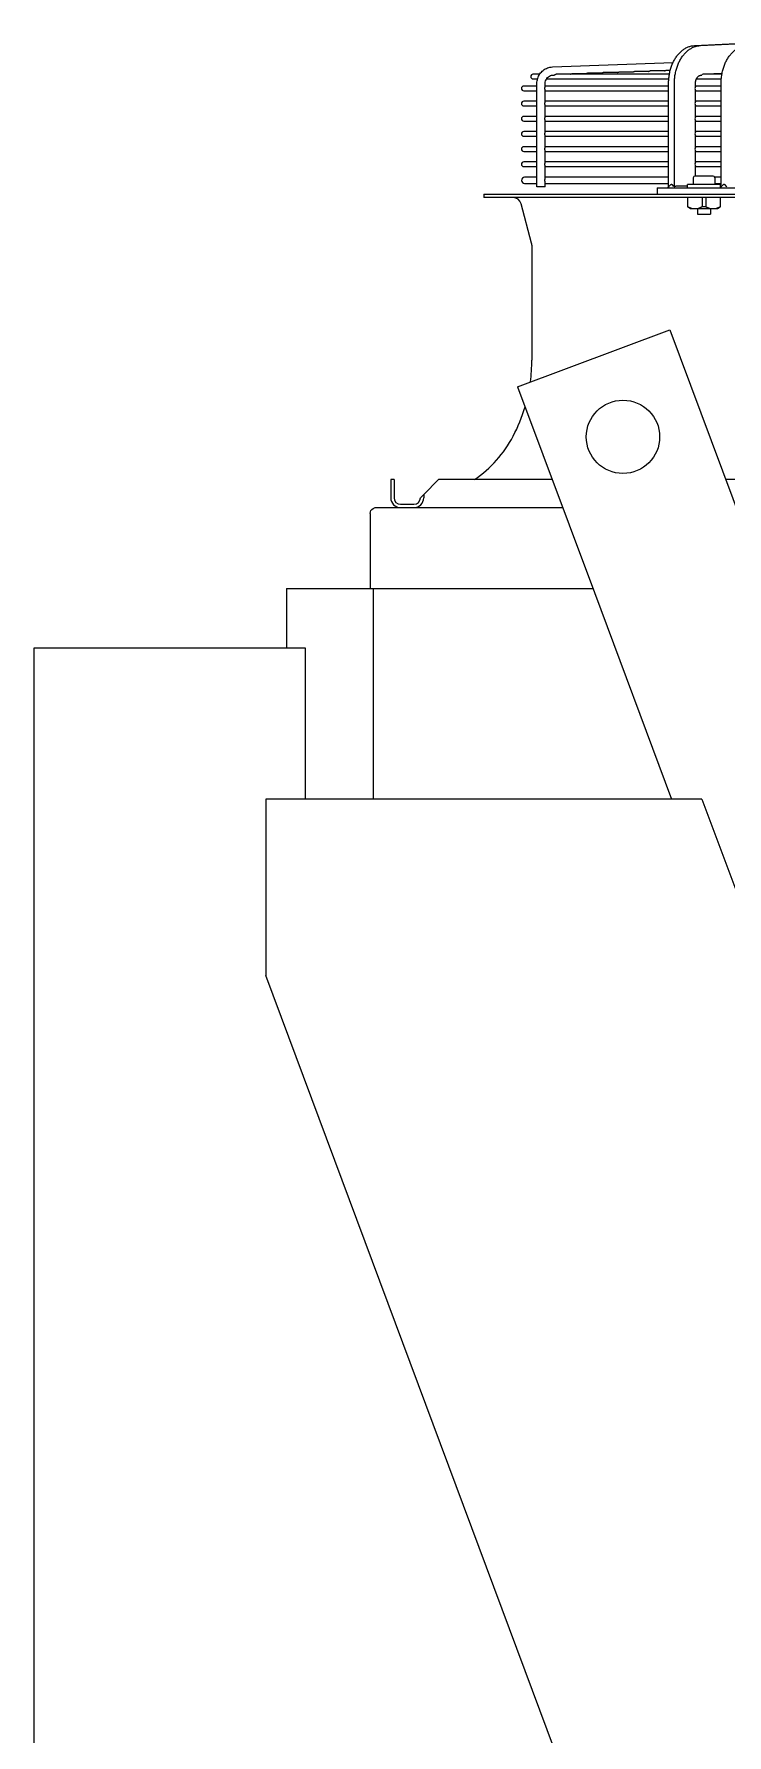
# Model space of a CAD drawing. Header units: millimetres. Extents: x 16200 to 32328, y 19251 to 29476.
# Drawn here: x 16770.9 to 16787.43, y 19567.24 to 19607.85 of the extents above; entities that cross this region are included whole.
import ezdxf

# ---------------------------------------------------------------- set-up
doc = ezdxf.new("R2010")
doc.units = ezdxf.units.MM
doc.header["$LTSCALE"] = 5
doc.layers.add('UNIT', color=6, linetype='Continuous')

msp = doc.modelspace()

# ---------------------------------------------------------------- linework, layer by layer
at = {"layer": 'UNIT'}
for p, q in [((16786.6583, 19607.5739), (16792.2331, 19607.8485)), ((16786.7975, 19607.5739), (16792.3723, 19607.8485)), ((16783.2702, 19607.0623), (16786.1454, 19607.1663)), ((16782.9643, 19606.8869), (16782.8058, 19606.8869)), ((16782.8058, 19606.7767), (16782.9147, 19606.7767)), ((16782.9001, 19604.1995), (16782.9001, 19606.6689)), ((16783.0969, 19606.589), (16783.0969, 19606.6689)), ((16783.1275, 19606.7767), (16786.0447, 19606.7767)), ((16783.2773, 19606.8656), (16783.2995, 19606.8664)), ((16786.059, 19606.8869), (16783.3559, 19606.8869)), ((16784.0636, 19606.9004), (16783.7301, 19606.9004)), ((16784.4377, 19606.9139), (16784.1043, 19606.9139)), ((16784.8119, 19606.9274), (16784.4785, 19606.9274)), ((16785.1861, 19606.9409), (16784.8527, 19606.9409)), ((16785.5603, 19606.9544), (16785.2269, 19606.9544)), ((16785.9345, 19606.9679), (16785.6011, 19606.9679)), ((16786.0795, 19606.9814), (16785.9753, 19606.9814)), ((16786.0401, 19604.1995), (16786.0401, 19606.6689)), ((16786.1793, 19604.1961), (16786.1793, 19606.6689)), ((16786.6804, 19606.5921), (16786.6804, 19606.6689)), ((16786.7032, 19606.7767), (16787.2974, 19606.7767)), ((16786.8149, 19606.8657), (16786.8313, 19606.8665)), ((16787.3117, 19606.8869), (16786.8616, 19606.8869)), ((16787.3142, 19606.9004), (16787.1359, 19606.9004)), ((16787.2929, 19604.1995), (16787.2929, 19606.6689)), ((16782.9001, 19606.605), (16782.5853, 19606.605)), ((16782.5853, 19606.4948), (16782.9001, 19606.4948)), ((16786.0401, 19606.605), (16783.0969, 19606.605)), ((16783.0969, 19606.2268), (16783.0969, 19606.5107)), ((16783.0969, 19606.4948), (16786.0401, 19606.4948)), ((16787.2929, 19606.605), (16786.6804, 19606.605)), ((16786.6804, 19606.2299), (16786.6804, 19606.5077)), ((16786.6804, 19606.4948), (16787.2929, 19606.4948)), ((16782.9001, 19606.2428), (16782.5853, 19606.2428)), ((16782.5853, 19606.1326), (16782.9001, 19606.1326)), ((16782.9001, 19605.8806), (16782.5853, 19605.8806)), ((16786.0401, 19606.2428), (16783.0969, 19606.2428)), ((16783.0969, 19605.8646), (16783.0969, 19606.1485)), ((16783.0969, 19606.1326), (16786.0401, 19606.1326)), ((16786.0401, 19605.8806), (16783.0969, 19605.8806)), ((16787.2929, 19606.2428), (16786.6804, 19606.2428)), ((16786.6804, 19605.8677), (16786.6804, 19606.1455)), ((16786.6804, 19606.1326), (16787.2929, 19606.1326)), ((16787.2929, 19605.8806), (16786.6804, 19605.8806)), ((16782.5853, 19605.7704), (16782.9001, 19605.7704)), ((16782.9001, 19605.5184), (16782.5853, 19605.5184)), ((16783.0969, 19605.5024), (16783.0969, 19605.7863)), ((16783.0969, 19605.7704), (16786.0401, 19605.7704)), ((16786.0401, 19605.5184), (16783.0969, 19605.5184)), ((16786.6804, 19605.5055), (16786.6804, 19605.7832)), ((16786.6804, 19605.7704), (16787.2929, 19605.7704)), ((16787.2929, 19605.5184), (16786.6804, 19605.5184)), ((16782.5853, 19605.4081), (16782.9001, 19605.4081)), ((16782.9001, 19605.1562), (16782.5853, 19605.1562)), ((16782.5853, 19605.0459), (16782.9001, 19605.0459)), ((16783.0969, 19605.1402), (16783.0969, 19605.4241)), ((16783.0969, 19605.4081), (16786.0401, 19605.4081)), ((16786.0401, 19605.1562), (16783.0969, 19605.1562)), ((16783.0969, 19604.778), (16783.0969, 19605.0619)), ((16783.0969, 19605.0459), (16786.0401, 19605.0459)), ((16786.6804, 19605.1433), (16786.6804, 19605.421)), ((16786.6804, 19605.4081), (16787.2929, 19605.4081)), ((16787.2929, 19605.1562), (16786.6804, 19605.1562)), ((16786.6804, 19604.7811), (16786.6804, 19605.0588)), ((16786.6804, 19605.0459), (16787.2929, 19605.0459)), ((16782.9001, 19604.794), (16782.5853, 19604.794)), ((16782.5853, 19604.6837), (16782.9001, 19604.6837)), ((16786.0401, 19604.794), (16783.0969, 19604.794)), ((16783.0969, 19604.4023), (16783.0969, 19604.6997)), ((16783.0969, 19604.6837), (16786.0401, 19604.6837)), ((16787.2929, 19604.794), (16786.6804, 19604.794)), ((16786.6804, 19604.4554), (16786.6804, 19604.6966)), ((16786.6804, 19604.6837), (16787.2929, 19604.6837)), ((16782.9001, 19604.4318), (16782.6069, 19604.4318)), ((16782.6069, 19604.2782), (16782.9001, 19604.2782)), ((16786.0401, 19604.4318), (16783.0969, 19604.4318)), ((16783.0969, 19604.1995), (16783.0969, 19604.3077)), ((16783.0969, 19604.2782), (16786.0401, 19604.2782)), ((16787.2775, 19604.2585), (16786.4901, 19604.2585)), ((16786.4901, 19604.1798), (16786.4901, 19604.2585)), ((16786.6279, 19604.416), (16786.6279, 19604.2585)), ((16787.1004, 19604.4554), (16786.6673, 19604.4554)), ((16787.2929, 19604.4318), (16787.1364, 19604.4318)), ((16787.1397, 19604.416), (16787.1397, 19604.2585)), ((16787.1397, 19604.2782), (16787.2929, 19604.2782)), ((16787.2775, 19604.1842), (16787.2775, 19604.2585)), ((16781.6365, 19604.0223), (16815.3766, 19604.0223)), ((16781.6365, 19604.0223), (16781.6365, 19603.9436)), ((16815.3766, 19603.9436), (16781.6365, 19603.9436)), ((16783.0969, 19604.1995), (16782.9001, 19604.1995)), ((16785.7703, 19604.1798), (16787.9974, 19604.1798)), ((16785.7703, 19604.1798), (16785.7703, 19604.0223)), ((16786.4901, 19604.2126), (16786.2211, 19604.2126)), ((16786.4941, 19603.9436), (16786.4941, 19603.7214)), ((16786.8421, 19603.9436), (16786.8421, 19603.7214)), ((16786.9256, 19603.9436), (16786.9256, 19603.7214)), ((16787.2736, 19603.9436), (16787.2736, 19603.7214)), ((16782.7716, 19602.8558), (16782.5205, 19603.7974)), ((16786.5571, 19603.6837), (16786.4941, 19603.7201)), ((16786.5571, 19603.6837), (16787.2106, 19603.6837)), ((16786.7263, 19603.6837), (16786.7263, 19603.5499)), ((16786.7263, 19603.5499), (16787.0413, 19603.5499)), ((16787.0413, 19603.6837), (16787.0413, 19603.5499)), ((16787.2106, 19603.6837), (16787.2736, 19603.7201)), ((16782.7782, 19602.8051), (16782.7782, 19600.0641)), ((16782.4378, 19599.4282), (16786.0686, 19600.782)), ((16786.0686, 19600.782), (16788.4061, 19594.5134)), ((16782.4378, 19599.4282), (16784.2704, 19594.5134)), ((16779.4121, 19597.2113), (16779.4121, 19596.7782)), ((16779.4908, 19597.2113), (16779.4121, 19597.2113)), ((16779.4908, 19597.2113), (16779.4908, 19596.7782)), ((16780.1995, 19596.857), (16780.5538, 19597.2113)), ((16783.2644, 19597.2113), (16780.5538, 19597.2113)), ((16819.5989, 19597.2113), (16787.4001, 19597.2113)), ((16779.0626, 19596.542), (16783.514, 19596.542)), ((16779.6483, 19596.6207), (16779.9632, 19596.6207)), ((16780.1995, 19596.857), (16780.1207, 19596.7782)), ((16780.1995, 19596.857), (16780.1995, 19596.7782)), ((16778.9229, 19596.4022), (16778.9229, 19594.6129)), ((16776.9228, 19594.6129), (16784.2334, 19594.6129)), ((16776.9228, 19594.6129), (16776.9228, 19593.1954)), ((16779.001, 19589.5839), (16779.001, 19594.6129)), ((16784.2704, 19594.5134), (16786.1089, 19589.583)), ((16770.9044, 19593.1954), (16777.3732, 19593.1954)), ((16770.9044, 19518.8224), (16770.9044, 19593.1954)), ((16777.3732, 19593.1954), (16777.3732, 19589.5829)), ((16786.8337, 19589.583), (16776.4301, 19589.5829)), ((16776.4301, 19589.5829), (16776.4301, 19585.3733)), ((16786.8337, 19589.583), (16812.5367, 19520.6562)), ((16800.9328, 19519.6653), (16776.4301, 19585.3733))]:
    msp.add_line(p, q, dxfattribs=at)
msp.add_circle((16784.952, 19598.2311), 0.875, dxfattribs=at)
for centre, radius, start, end in [((16782.8058, 19606.8318), 0.0551, 90, 270), ((16782.5853, 19606.5499), 0.0551, 90, 270), ((16782.5853, 19606.1877), 0.0551, 90, 270), ((16782.5853, 19605.8255), 0.0551, 90, 270), ((16782.5853, 19605.4633), 0.0551, 90, 270), ((16782.5853, 19605.1011), 0.0551, 90, 270), ((16782.5853, 19604.7389), 0.0551, 90, 270), ((16782.6069, 19604.355), 0.0768, 90, 270), ((16786.6673, 19604.416), 0.0394, 90, 180), ((16787.1004, 19604.416), 0.0394, 0, 90), ((16782.3302, 19603.7467), 0.1969, 14.93142, 90), ((16782.5813, 19602.8051), 0.1969, 0, 14.93142), ((16778.8412, 19600.0641), 3.937, 352.38069, 0), ((16778.8412, 19600.0641), 3.937, 332.49816, 343.5344), ((16779.819, 19599.5551), 2.8346, 304.22448, 332.49816), ((16779.6483, 19596.7782), 0.2362, 180, 270), ((16779.6483, 19596.7782), 0.1575, 180, 270), ((16779.9632, 19596.7782), 0.2362, 270, 0), ((16779.9632, 19596.7782), 0.1575, 270, 0)]:
    msp.add_arc(centre, radius, start, end, dxfattribs=at)
for centre, ratio, start_param, end_param in [((16786.8616, 19606.8318), 0.7079972, 3.1415858, 4.0326206), ((16787.1359, 19606.8453), 0.7080429, 3.1415852, 3.8564942), ((16786.7055, 19606.5499), 0.7079678, 3.8398095, 4.712382), ((16786.7055, 19606.5499), 0.7079678, 4.7123959, 5.5849684), ((16786.7055, 19606.1877), 0.7079678, 3.8398095, 4.712382), ((16786.7055, 19606.1877), 0.7079678, 4.7123959, 5.5849684), ((16786.7055, 19605.8255), 0.7079678, 3.8398095, 4.712382), ((16786.7055, 19605.8255), 0.7079678, 4.7123959, 5.5849684), ((16786.7055, 19605.4633), 0.7079678, 3.8398095, 4.712382), ((16786.7055, 19605.4633), 0.7079678, 4.7123959, 5.5849684), ((16786.7055, 19605.1011), 0.7079678, 3.8398095, 4.712382), ((16786.7055, 19605.1011), 0.7079678, 4.7123959, 5.5849684), ((16786.7055, 19604.7389), 0.7079678, 3.8398095, 4.712382), ((16786.7055, 19604.7389), 0.7079678, 4.7123959, 5.5849684)]:
    msp.add_ellipse(centre, major_axis=(0, -0.0551), ratio=ratio, start_param=start_param, end_param=end_param, dxfattribs=at)
for points, knots in [([(16786.0401, 19606.6689), (16786.0401, 19606.7044), (16786.0416, 19606.7403), (16786.0446, 19606.7757), (16786.0476, 19606.8112), (16786.052, 19606.8461), (16786.0579, 19606.8808), (16786.0638, 19606.9154), (16786.0712, 19606.9498), (16786.08, 19606.9833), (16786.0887, 19607.0167), (16786.0988, 19607.0493), (16786.1103, 19607.081), (16786.1218, 19607.1128), (16786.1347, 19607.1438), (16786.1488, 19607.1734), (16786.1628, 19607.203), (16786.178, 19607.2313), (16786.1944, 19607.2583), (16786.2109, 19607.2854), (16786.2285, 19607.3112), (16786.2471, 19607.3354), (16786.2656, 19607.3595), (16786.2851, 19607.382), (16786.3055, 19607.4029), (16786.326, 19607.4237), (16786.3474, 19607.443), (16786.3695, 19607.4603), (16786.3915, 19607.4777), (16786.4141, 19607.4931), (16786.4375, 19607.5066), (16786.4608, 19607.5201), (16786.4849, 19607.5318), (16786.5091, 19607.5413), (16786.5334, 19607.5509), (16786.558, 19607.5583), (16786.5829, 19607.5638), (16786.6078, 19607.5692), (16786.6332, 19607.5726), (16786.6583, 19607.5738)], [0, 0, 0, 0, 0.076921, 0.076921, 0.076921, 0.1538421, 0.1538421, 0.1538421, 0.2307631, 0.2307631, 0.2307631, 0.3076842, 0.3076842, 0.3076842, 0.3846052, 0.3846052, 0.3846052, 0.4615263, 0.4615263, 0.4615263, 0.5384473, 0.5384473, 0.5384473, 0.6153684, 0.6153684, 0.6153684, 0.6922894, 0.6922894, 0.6922894, 0.7692105, 0.7692105, 0.7692105, 0.8461315, 0.8461315, 0.8461315, 0.9230526, 0.9230526, 0.9230526, 1, 1, 1, 1]), ([(16786.1793, 19606.6689), (16786.1793, 19606.7044), (16786.1808, 19606.7403), (16786.1838, 19606.7757), (16786.1868, 19606.8112), (16786.1912, 19606.8461), (16786.1971, 19606.8808), (16786.203, 19606.9154), (16786.2104, 19606.9498), (16786.2192, 19606.9833), (16786.2279, 19607.0167), (16786.238, 19607.0493), (16786.2495, 19607.081), (16786.261, 19607.1128), (16786.2739, 19607.1438), (16786.288, 19607.1734), (16786.302, 19607.203), (16786.3172, 19607.2313), (16786.3336, 19607.2583), (16786.3501, 19607.2854), (16786.3677, 19607.3112), (16786.3863, 19607.3354), (16786.4048, 19607.3595), (16786.4243, 19607.382), (16786.4447, 19607.4029), (16786.4652, 19607.4237), (16786.4866, 19607.443), (16786.5087, 19607.4603), (16786.5307, 19607.4777), (16786.5533, 19607.4931), (16786.5767, 19607.5066), (16786.6, 19607.5201), (16786.6241, 19607.5318), (16786.6483, 19607.5413), (16786.6726, 19607.5509), (16786.6972, 19607.5583), (16786.7221, 19607.5638), (16786.747, 19607.5692), (16786.7724, 19607.5726), (16786.7975, 19607.5738)], [0, 0, 0, 0, 0.076921, 0.076921, 0.076921, 0.1538421, 0.1538421, 0.1538421, 0.2307631, 0.2307631, 0.2307631, 0.3076842, 0.3076842, 0.3076842, 0.3846052, 0.3846052, 0.3846052, 0.4615263, 0.4615263, 0.4615263, 0.5384473, 0.5384473, 0.5384473, 0.6153684, 0.6153684, 0.6153684, 0.6922894, 0.6922894, 0.6922894, 0.7692105, 0.7692105, 0.7692105, 0.8461315, 0.8461315, 0.8461315, 0.9230526, 0.9230526, 0.9230526, 1, 1, 1, 1]), ([(16787.2929, 19606.6689), (16787.2929, 19606.7044), (16787.2944, 19606.7403), (16787.2974, 19606.7757), (16787.3003, 19606.8112), (16787.3048, 19606.8461), (16787.3107, 19606.8808), (16787.3166, 19606.9154), (16787.324, 19606.9498), (16787.3327, 19606.9833), (16787.3415, 19607.0167), (16787.3516, 19607.0493), (16787.3631, 19607.081), (16787.3746, 19607.1128), (16787.3875, 19607.1438), (16787.4015, 19607.1734), (16787.4155, 19607.203), (16787.4307, 19607.2313), (16787.4472, 19607.2583), (16787.4636, 19607.2854), (16787.4813, 19607.3112), (16787.4998, 19607.3354), (16787.5184, 19607.3595), (16787.5378, 19607.382), (16787.5583, 19607.4029), (16787.5787, 19607.4237), (16787.6002, 19607.443), (16787.6222, 19607.4603), (16787.6443, 19607.4777), (16787.6669, 19607.4931), (16787.6902, 19607.5066), (16787.7136, 19607.5201), (16787.7376, 19607.5318), (16787.7619, 19607.5413), (16787.7862, 19607.5509), (16787.8107, 19607.5583), (16787.8356, 19607.5638), (16787.8606, 19607.5692), (16787.8859, 19607.5726), (16787.911, 19607.5738)], [0, 0, 0, 0, 0.076921, 0.076921, 0.076921, 0.1538421, 0.1538421, 0.1538421, 0.2307631, 0.2307631, 0.2307631, 0.3076842, 0.3076842, 0.3076842, 0.3846052, 0.3846052, 0.3846052, 0.4615263, 0.4615263, 0.4615263, 0.5384473, 0.5384473, 0.5384473, 0.6153684, 0.6153684, 0.6153684, 0.6922894, 0.6922894, 0.6922894, 0.7692105, 0.7692105, 0.7692105, 0.8461315, 0.8461315, 0.8461315, 0.9230526, 0.9230526, 0.9230526, 1, 1, 1, 1]), ([(16782.9001, 19606.6689), (16782.9001, 19606.7088), (16782.906, 19606.7488), (16782.9294, 19606.8252), (16782.9469, 19606.8616), (16782.9917, 19606.9274), (16783.0192, 19606.9569), (16783.0817, 19607.006), (16783.1168, 19607.0256), (16783.1912, 19607.0531), (16783.2306, 19607.0609), (16783.2702, 19607.0623)], [1.5707963, 1.5707963, 1.5707963, 1.5707963, 1.8779743, 1.8779743, 2.1851522, 2.1851522, 2.4923302, 2.4923302, 2.7995081, 2.7995081, 3.1066861, 3.1066861, 3.1066861, 3.1066861]), ([(16783.0969, 19606.6689), (16783.0969, 19606.6894), (16783.1, 19606.7098), (16783.1119, 19606.7488), (16783.1208, 19606.7672), (16783.1432, 19606.8001), (16783.1568, 19606.8147), (16783.1873, 19606.8387), (16783.2043, 19606.8481), (16783.2399, 19606.8612), (16783.2585, 19606.8649), (16783.2773, 19606.8656)], [1.5707963, 1.5707963, 1.5707963, 1.5707963, 1.8779743, 1.8779743, 2.1851522, 2.1851522, 2.4923302, 2.4923302, 2.7995081, 2.7995081, 3.1066861, 3.1066861, 3.1066861, 3.1066861]), ([(16783.2995, 19606.8664), (16783.2997, 19606.8664), (16783.2999, 19606.8664), (16783.3, 19606.8664), (16783.3003, 19606.8665), (16783.3006, 19606.8665), (16783.3009, 19606.8666), (16783.3014, 19606.8667), (16783.302, 19606.8668), (16783.3027, 19606.867), (16783.3033, 19606.8672), (16783.304, 19606.8675), (16783.3047, 19606.8678), (16783.3054, 19606.8681), (16783.3061, 19606.8684), (16783.3069, 19606.8688), (16783.3076, 19606.8692), (16783.3084, 19606.8696), (16783.3092, 19606.8701), (16783.31, 19606.8705), (16783.3109, 19606.871), (16783.3117, 19606.8715), (16783.3126, 19606.8719), (16783.3134, 19606.8724), (16783.3143, 19606.8729), (16783.3152, 19606.8735), (16783.3161, 19606.874), (16783.317, 19606.8745), (16783.318, 19606.875), (16783.3189, 19606.8755), (16783.3198, 19606.876), (16783.3208, 19606.8766), (16783.3217, 19606.8771), (16783.3227, 19606.8776), (16783.3236, 19606.8781), (16783.3246, 19606.8786), (16783.3256, 19606.879), (16783.3266, 19606.8795), (16783.3275, 19606.88), (16783.3285, 19606.8804), (16783.3295, 19606.8809), (16783.3305, 19606.8813), (16783.3315, 19606.8817), (16783.3325, 19606.8821), (16783.3335, 19606.8825), (16783.3345, 19606.8829), (16783.3355, 19606.8832), (16783.3365, 19606.8836), (16783.3375, 19606.8839), (16783.3386, 19606.8842), (16783.3396, 19606.8845), (16783.3406, 19606.8848), (16783.3416, 19606.8851), (16783.3426, 19606.8853), (16783.3436, 19606.8855), (16783.3446, 19606.8858), (16783.3456, 19606.886), (16783.3466, 19606.8861), (16783.3476, 19606.8863), (16783.3486, 19606.8864), (16783.3496, 19606.8866), (16783.3506, 19606.8867), (16783.3516, 19606.8868), (16783.3526, 19606.8868), (16783.3536, 19606.8869), (16783.3546, 19606.8869), (16783.3555, 19606.8869), (16783.3557, 19606.8869), (16783.3558, 19606.8869), (16783.3559, 19606.8869)], [0.00401292, 0.00401292, 0.00401292, 0.00401292, 0.01219512, 0.01219512, 0.01219512, 0.02439024, 0.02439024, 0.02439024, 0.04878049, 0.04878049, 0.04878049, 0.07317073, 0.07317073, 0.07317073, 0.09756098, 0.09756098, 0.09756098, 0.12195122, 0.12195122, 0.12195122, 0.14634146, 0.14634146, 0.14634146, 0.17073171, 0.17073171, 0.17073171, 0.19512195, 0.19512195, 0.19512195, 0.2195122, 0.2195122, 0.2195122, 0.24390244, 0.24390244, 0.24390244, 0.26829268, 0.26829268, 0.26829268, 0.29268293, 0.29268293, 0.29268293, 0.31707317, 0.31707317, 0.31707317, 0.34146341, 0.34146341, 0.34146341, 0.36585366, 0.36585366, 0.36585366, 0.3902439, 0.3902439, 0.3902439, 0.41463415, 0.41463415, 0.41463415, 0.43902439, 0.43902439, 0.43902439, 0.46341463, 0.46341463, 0.46341463, 0.48780488, 0.48780488, 0.48780488, 0.51219512, 0.51219512, 0.51219512, 0.51549915, 0.51549915, 0.51549915, 0.51549915]), ([(16783.6894, 19606.8869), (16783.69, 19606.8873), (16783.6906, 19606.8876), (16783.6913, 19606.888), (16783.6922, 19606.8885), (16783.6931, 19606.889), (16783.694, 19606.8896), (16783.695, 19606.8901), (16783.6959, 19606.8906), (16783.6969, 19606.8911), (16783.6979, 19606.8916), (16783.6988, 19606.8921), (16783.6998, 19606.8925), (16783.7008, 19606.893), (16783.7018, 19606.8935), (16783.7027, 19606.8939), (16783.7037, 19606.8944), (16783.7047, 19606.8948), (16783.7057, 19606.8952), (16783.7067, 19606.8956), (16783.7077, 19606.896), (16783.7087, 19606.8964), (16783.7097, 19606.8967), (16783.7107, 19606.8971), (16783.7118, 19606.8974), (16783.7128, 19606.8977), (16783.7138, 19606.898), (16783.7148, 19606.8983), (16783.7158, 19606.8986), (16783.7168, 19606.8988), (16783.7178, 19606.899), (16783.7188, 19606.8993), (16783.7198, 19606.8995), (16783.7208, 19606.8996), (16783.7218, 19606.8998), (16783.7228, 19606.8999), (16783.7238, 19606.9001), (16783.7248, 19606.9002), (16783.7258, 19606.9003), (16783.7268, 19606.9003), (16783.7278, 19606.9004), (16783.7287, 19606.9004), (16783.7297, 19606.9004), (16783.7298, 19606.9004), (16783.73, 19606.9004), (16783.7301, 19606.9004)], [0.1782737, 0.1782737, 0.1782737, 0.1782737, 0.19512195, 0.19512195, 0.19512195, 0.2195122, 0.2195122, 0.2195122, 0.24390244, 0.24390244, 0.24390244, 0.26829268, 0.26829268, 0.26829268, 0.29268293, 0.29268293, 0.29268293, 0.31707317, 0.31707317, 0.31707317, 0.34146341, 0.34146341, 0.34146341, 0.36585366, 0.36585366, 0.36585366, 0.3902439, 0.3902439, 0.3902439, 0.41463415, 0.41463415, 0.41463415, 0.43902439, 0.43902439, 0.43902439, 0.46341463, 0.46341463, 0.46341463, 0.48780488, 0.48780488, 0.48780488, 0.51219512, 0.51219512, 0.51219512, 0.5155129, 0.5155129, 0.5155129, 0.5155129]), ([(16784.0636, 19606.9004), (16784.0642, 19606.9008), (16784.0648, 19606.9012), (16784.0655, 19606.9015), (16784.0664, 19606.902), (16784.0673, 19606.9026), (16784.0683, 19606.9031), (16784.0692, 19606.9036), (16784.0702, 19606.9041), (16784.0711, 19606.9046), (16784.0721, 19606.9051), (16784.073, 19606.9056), (16784.074, 19606.906), (16784.075, 19606.9065), (16784.076, 19606.907), (16784.077, 19606.9074), (16784.0779, 19606.9079), (16784.0789, 19606.9083), (16784.0799, 19606.9087), (16784.0809, 19606.9091), (16784.0819, 19606.9095), (16784.0829, 19606.9099), (16784.0839, 19606.9102), (16784.085, 19606.9106), (16784.086, 19606.9109), (16784.087, 19606.9112), (16784.088, 19606.9115), (16784.089, 19606.9118), (16784.09, 19606.9121), (16784.091, 19606.9123), (16784.092, 19606.9125), (16784.093, 19606.9128), (16784.094, 19606.9129), (16784.095, 19606.9131), (16784.096, 19606.9133), (16784.097, 19606.9134), (16784.098, 19606.9136), (16784.099, 19606.9137), (16784.1, 19606.9138), (16784.101, 19606.9138), (16784.102, 19606.9139), (16784.1029, 19606.9139), (16784.1039, 19606.9139), (16784.104, 19606.9139), (16784.1042, 19606.9139), (16784.1043, 19606.9139)], [0.17792949, 0.17792949, 0.17792949, 0.17792949, 0.19512195, 0.19512195, 0.19512195, 0.2195122, 0.2195122, 0.2195122, 0.24390244, 0.24390244, 0.24390244, 0.26829268, 0.26829268, 0.26829268, 0.29268293, 0.29268293, 0.29268293, 0.31707317, 0.31707317, 0.31707317, 0.34146341, 0.34146341, 0.34146341, 0.36585366, 0.36585366, 0.36585366, 0.3902439, 0.3902439, 0.3902439, 0.41463415, 0.41463415, 0.41463415, 0.43902439, 0.43902439, 0.43902439, 0.46341463, 0.46341463, 0.46341463, 0.48780488, 0.48780488, 0.48780488, 0.51219512, 0.51219512, 0.51219512, 0.51552666, 0.51552666, 0.51552666, 0.51552666]), ([(16784.4377, 19606.9139), (16784.4384, 19606.9143), (16784.439, 19606.9147), (16784.4397, 19606.915), (16784.4406, 19606.9156), (16784.4415, 19606.9161), (16784.4425, 19606.9166), (16784.4434, 19606.9171), (16784.4444, 19606.9176), (16784.4453, 19606.9181), (16784.4463, 19606.9186), (16784.4473, 19606.9191), (16784.4482, 19606.9196), (16784.4492, 19606.92), (16784.4502, 19606.9205), (16784.4512, 19606.9209), (16784.4522, 19606.9214), (16784.4532, 19606.9218), (16784.4541, 19606.9222), (16784.4551, 19606.9226), (16784.4561, 19606.923), (16784.4571, 19606.9234), (16784.4581, 19606.9237), (16784.4592, 19606.9241), (16784.4602, 19606.9244), (16784.4612, 19606.9247), (16784.4622, 19606.925), (16784.4632, 19606.9253), (16784.4642, 19606.9256), (16784.4652, 19606.9258), (16784.4662, 19606.926), (16784.4672, 19606.9262), (16784.4682, 19606.9264), (16784.4692, 19606.9266), (16784.4702, 19606.9268), (16784.4712, 19606.9269), (16784.4722, 19606.927), (16784.4732, 19606.9272), (16784.4742, 19606.9273), (16784.4752, 19606.9273), (16784.4762, 19606.9274), (16784.4771, 19606.9274), (16784.4781, 19606.9274), (16784.4782, 19606.9274), (16784.4784, 19606.9274), (16784.4785, 19606.9274)], [0.17758438, 0.17758438, 0.17758438, 0.17758438, 0.19512195, 0.19512195, 0.19512195, 0.2195122, 0.2195122, 0.2195122, 0.24390244, 0.24390244, 0.24390244, 0.26829268, 0.26829268, 0.26829268, 0.29268293, 0.29268293, 0.29268293, 0.31707317, 0.31707317, 0.31707317, 0.34146341, 0.34146341, 0.34146341, 0.36585366, 0.36585366, 0.36585366, 0.3902439, 0.3902439, 0.3902439, 0.41463415, 0.41463415, 0.41463415, 0.43902439, 0.43902439, 0.43902439, 0.46341463, 0.46341463, 0.46341463, 0.48780488, 0.48780488, 0.48780488, 0.51219512, 0.51219512, 0.51219512, 0.51554043, 0.51554043, 0.51554043, 0.51554043]), ([(16784.8119, 19606.9274), (16784.8126, 19606.9278), (16784.8132, 19606.9282), (16784.8139, 19606.9286), (16784.8148, 19606.9291), (16784.8158, 19606.9296), (16784.8167, 19606.9301), (16784.8176, 19606.9306), (16784.8186, 19606.9311), (16784.8195, 19606.9316), (16784.8205, 19606.9321), (16784.8215, 19606.9326), (16784.8224, 19606.9331), (16784.8234, 19606.9335), (16784.8244, 19606.934), (16784.8254, 19606.9344), (16784.8264, 19606.9349), (16784.8274, 19606.9353), (16784.8284, 19606.9357), (16784.8294, 19606.9361), (16784.8304, 19606.9365), (16784.8314, 19606.9369), (16784.8324, 19606.9372), (16784.8334, 19606.9376), (16784.8344, 19606.9379), (16784.8354, 19606.9382), (16784.8364, 19606.9385), (16784.8374, 19606.9388), (16784.8384, 19606.9391), (16784.8394, 19606.9393), (16784.8404, 19606.9395), (16784.8414, 19606.9397), (16784.8424, 19606.9399), (16784.8434, 19606.9401), (16784.8444, 19606.9403), (16784.8454, 19606.9404), (16784.8464, 19606.9405), (16784.8474, 19606.9407), (16784.8484, 19606.9407), (16784.8494, 19606.9408), (16784.8504, 19606.9409), (16784.8513, 19606.9409), (16784.8523, 19606.9409), (16784.8524, 19606.9409), (16784.8525, 19606.9409), (16784.8527, 19606.9409)], [0.17723839, 0.17723839, 0.17723839, 0.17723839, 0.19512195, 0.19512195, 0.19512195, 0.2195122, 0.2195122, 0.2195122, 0.24390244, 0.24390244, 0.24390244, 0.26829268, 0.26829268, 0.26829268, 0.29268293, 0.29268293, 0.29268293, 0.31707317, 0.31707317, 0.31707317, 0.34146341, 0.34146341, 0.34146341, 0.36585366, 0.36585366, 0.36585366, 0.3902439, 0.3902439, 0.3902439, 0.41463415, 0.41463415, 0.41463415, 0.43902439, 0.43902439, 0.43902439, 0.46341463, 0.46341463, 0.46341463, 0.48780488, 0.48780488, 0.48780488, 0.51219512, 0.51219512, 0.51219512, 0.5155542, 0.5155542, 0.5155542, 0.5155542]), ([(16785.1861, 19606.9409), (16785.1868, 19606.9413), (16785.1874, 19606.9417), (16785.1881, 19606.9421), (16785.189, 19606.9426), (16785.19, 19606.9431), (16785.1909, 19606.9436), (16785.1919, 19606.9441), (16785.1928, 19606.9446), (16785.1938, 19606.9451), (16785.1947, 19606.9456), (16785.1957, 19606.9461), (16785.1967, 19606.9466), (16785.1976, 19606.947), (16785.1986, 19606.9475), (16785.1996, 19606.9479), (16785.2006, 19606.9484), (16785.2016, 19606.9488), (16785.2026, 19606.9492), (16785.2036, 19606.9496), (16785.2046, 19606.95), (16785.2056, 19606.9504), (16785.2066, 19606.9507), (16785.2076, 19606.9511), (16785.2086, 19606.9514), (16785.2096, 19606.9517), (16785.2106, 19606.952), (16785.2116, 19606.9523), (16785.2126, 19606.9526), (16785.2136, 19606.9528), (16785.2146, 19606.953), (16785.2156, 19606.9532), (16785.2166, 19606.9534), (16785.2176, 19606.9536), (16785.2186, 19606.9538), (16785.2196, 19606.9539), (16785.2206, 19606.954), (16785.2216, 19606.9542), (16785.2226, 19606.9542), (16785.2236, 19606.9543), (16785.2245, 19606.9544), (16785.2255, 19606.9544), (16785.2265, 19606.9544), (16785.2266, 19606.9544), (16785.2267, 19606.9544), (16785.2269, 19606.9544)], [0.17689154, 0.17689154, 0.17689154, 0.17689154, 0.19512195, 0.19512195, 0.19512195, 0.2195122, 0.2195122, 0.2195122, 0.24390244, 0.24390244, 0.24390244, 0.26829268, 0.26829268, 0.26829268, 0.29268293, 0.29268293, 0.29268293, 0.31707317, 0.31707317, 0.31707317, 0.34146341, 0.34146341, 0.34146341, 0.36585366, 0.36585366, 0.36585366, 0.3902439, 0.3902439, 0.3902439, 0.41463415, 0.41463415, 0.41463415, 0.43902439, 0.43902439, 0.43902439, 0.46341463, 0.46341463, 0.46341463, 0.48780488, 0.48780488, 0.48780488, 0.51219512, 0.51219512, 0.51219512, 0.51556798, 0.51556798, 0.51556798, 0.51556798]), ([(16785.5603, 19606.9544), (16785.561, 19606.9548), (16785.5617, 19606.9552), (16785.5623, 19606.9556), (16785.5633, 19606.9561), (16785.5642, 19606.9566), (16785.5651, 19606.9571), (16785.5661, 19606.9576), (16785.567, 19606.9581), (16785.568, 19606.9586), (16785.5689, 19606.9591), (16785.5699, 19606.9596), (16785.5709, 19606.9601), (16785.5718, 19606.9605), (16785.5728, 19606.961), (16785.5738, 19606.9614), (16785.5748, 19606.9619), (16785.5758, 19606.9623), (16785.5768, 19606.9627), (16785.5778, 19606.9631), (16785.5788, 19606.9635), (16785.5798, 19606.9639), (16785.5808, 19606.9642), (16785.5818, 19606.9646), (16785.5828, 19606.9649), (16785.5838, 19606.9652), (16785.5848, 19606.9655), (16785.5858, 19606.9658), (16785.5868, 19606.966), (16785.5878, 19606.9663), (16785.5888, 19606.9665), (16785.5898, 19606.9667), (16785.5908, 19606.9669), (16785.5918, 19606.9671), (16785.5928, 19606.9673), (16785.5938, 19606.9674), (16785.5948, 19606.9675), (16785.5958, 19606.9677), (16785.5968, 19606.9677), (16785.5978, 19606.9678), (16785.5987, 19606.9679), (16785.5997, 19606.9679), (16785.6007, 19606.9679), (16785.6008, 19606.9679), (16785.6009, 19606.9679), (16785.6011, 19606.9679)], [0.17654387, 0.17654387, 0.17654387, 0.17654387, 0.19512195, 0.19512195, 0.19512195, 0.2195122, 0.2195122, 0.2195122, 0.24390244, 0.24390244, 0.24390244, 0.26829268, 0.26829268, 0.26829268, 0.29268293, 0.29268293, 0.29268293, 0.31707317, 0.31707317, 0.31707317, 0.34146341, 0.34146341, 0.34146341, 0.36585366, 0.36585366, 0.36585366, 0.3902439, 0.3902439, 0.3902439, 0.41463415, 0.41463415, 0.41463415, 0.43902439, 0.43902439, 0.43902439, 0.46341463, 0.46341463, 0.46341463, 0.48780488, 0.48780488, 0.48780488, 0.51219512, 0.51219512, 0.51219512, 0.51558176, 0.51558176, 0.51558176, 0.51558176]), ([(16785.9345, 19606.9679), (16785.9352, 19606.9683), (16785.9359, 19606.9687), (16785.9366, 19606.9691), (16785.9375, 19606.9696), (16785.9384, 19606.9701), (16785.9393, 19606.9706), (16785.9403, 19606.9711), (16785.9412, 19606.9716), (16785.9422, 19606.9721), (16785.9431, 19606.9726), (16785.9441, 19606.9731), (16785.9451, 19606.9736), (16785.9461, 19606.9741), (16785.947, 19606.9745), (16785.948, 19606.975), (16785.949, 19606.9754), (16785.95, 19606.9758), (16785.951, 19606.9762), (16785.952, 19606.9766), (16785.953, 19606.977), (16785.954, 19606.9774), (16785.955, 19606.9777), (16785.956, 19606.9781), (16785.957, 19606.9784), (16785.958, 19606.9787), (16785.959, 19606.979), (16785.96, 19606.9793), (16785.961, 19606.9795), (16785.962, 19606.9798), (16785.963, 19606.98), (16785.964, 19606.9802), (16785.965, 19606.9804), (16785.966, 19606.9806), (16785.967, 19606.9808), (16785.968, 19606.9809), (16785.969, 19606.981), (16785.97, 19606.9811), (16785.971, 19606.9812), (16785.972, 19606.9813), (16785.9729, 19606.9814), (16785.9739, 19606.9814), (16785.9749, 19606.9814), (16785.975, 19606.9814), (16785.9751, 19606.9814), (16785.9753, 19606.9814)], [0.1761954, 0.1761954, 0.1761954, 0.1761954, 0.19512195, 0.19512195, 0.19512195, 0.2195122, 0.2195122, 0.2195122, 0.24390244, 0.24390244, 0.24390244, 0.26829268, 0.26829268, 0.26829268, 0.29268293, 0.29268293, 0.29268293, 0.31707317, 0.31707317, 0.31707317, 0.34146341, 0.34146341, 0.34146341, 0.36585366, 0.36585366, 0.36585366, 0.3902439, 0.3902439, 0.3902439, 0.41463415, 0.41463415, 0.41463415, 0.43902439, 0.43902439, 0.43902439, 0.46341463, 0.46341463, 0.46341463, 0.48780488, 0.48780488, 0.48780488, 0.51219512, 0.51219512, 0.51219512, 0.51559553, 0.51559553, 0.51559553, 0.51559553]), ([(16786.6804, 19606.6689), (16786.6804, 19606.6766), (16786.6808, 19606.6844), (16786.6814, 19606.692), (16786.682, 19606.6997), (16786.683, 19606.7074), (16786.6843, 19606.7149), (16786.6856, 19606.7224), (16786.6872, 19606.7299), (16786.6891, 19606.7371), (16786.691, 19606.7444), (16786.6932, 19606.7515), (16786.6957, 19606.7584), (16786.6982, 19606.7653), (16786.701, 19606.772), (16786.704, 19606.7784), (16786.7071, 19606.7849), (16786.7104, 19606.7911), (16786.714, 19606.797), (16786.7175, 19606.8028), (16786.7214, 19606.8084), (16786.7254, 19606.8137), (16786.7294, 19606.8189), (16786.7337, 19606.8238), (16786.7381, 19606.8284), (16786.7426, 19606.8329), (16786.7472, 19606.8371), (16786.752, 19606.8409), (16786.7568, 19606.8446), (16786.7618, 19606.848), (16786.7669, 19606.851), (16786.7719, 19606.8539), (16786.7771, 19606.8564), (16786.7824, 19606.8585), (16786.7877, 19606.8606), (16786.7931, 19606.8622), (16786.7985, 19606.8634), (16786.804, 19606.8646), (16786.8094, 19606.8653), (16786.8149, 19606.8656)], [0, 0, 0, 0, 0.076921, 0.076921, 0.076921, 0.153842, 0.153842, 0.153842, 0.230763, 0.230763, 0.230763, 0.307684, 0.307684, 0.307684, 0.384605, 0.384605, 0.384605, 0.461526, 0.461526, 0.461526, 0.538447, 0.538447, 0.538447, 0.615368, 0.615368, 0.615368, 0.692289, 0.692289, 0.692289, 0.7692101, 0.7692101, 0.7692101, 0.8461311, 0.8461311, 0.8461311, 0.9230521, 0.9230521, 0.9230521, 1, 1, 1, 1]), ([(16783.0899, 19606.5499), (16783.0899, 19606.5509), (16783.0899, 19606.5529), (16783.0901, 19606.5559), (16783.0903, 19606.5588), (16783.0907, 19606.5618), (16783.0911, 19606.5646), (16783.0916, 19606.5674), (16783.0922, 19606.5701), (16783.0928, 19606.5728), (16783.0934, 19606.5753), (16783.0941, 19606.5777), (16783.0948, 19606.58), (16783.0954, 19606.5821), (16783.096, 19606.5841), (16783.0965, 19606.5859), (16783.0968, 19606.5875), (16783.0969, 19606.5885), (16783.0969, 19606.589), (16783.0969, 19606.589)], [0, 0, 0, 0, 0.04761905, 0.0952381, 0.14285714, 0.19047619, 0.23809524, 0.28571429, 0.33333333, 0.38095238, 0.42857143, 0.47619048, 0.52380952, 0.57142857, 0.61904762, 0.66666667, 0.71428571, 0.76190476, 0.76755733, 0.76755733, 0.76755733, 0.76755733]), ([(16783.0969, 19606.5107), (16783.0969, 19606.5108), (16783.0969, 19606.5113), (16783.0968, 19606.5122), (16783.0965, 19606.5138), (16783.096, 19606.5156), (16783.0954, 19606.5176), (16783.0948, 19606.5198), (16783.0941, 19606.522), (16783.0934, 19606.5245), (16783.0928, 19606.527), (16783.0922, 19606.5296), (16783.0916, 19606.5323), (16783.0911, 19606.5351), (16783.0907, 19606.538), (16783.0903, 19606.5409), (16783.0901, 19606.5439), (16783.0899, 19606.5469), (16783.0899, 19606.5489), (16783.0899, 19606.5499)], [0.23243408, 0.23243408, 0.23243408, 0.23243408, 0.23809524, 0.28571429, 0.33333333, 0.38095238, 0.42857143, 0.47619048, 0.52380952, 0.57142857, 0.61904762, 0.66666667, 0.71428571, 0.76190476, 0.80952381, 0.85714286, 0.9047619, 0.95238095, 1, 1, 1, 1]), ([(16783.0899, 19606.1877), (16783.0899, 19606.1887), (16783.0899, 19606.1907), (16783.0901, 19606.1937), (16783.0903, 19606.1966), (16783.0907, 19606.1995), (16783.0911, 19606.2024), (16783.0916, 19606.2052), (16783.0922, 19606.2079), (16783.0928, 19606.2106), (16783.0934, 19606.2131), (16783.0941, 19606.2155), (16783.0948, 19606.2178), (16783.0954, 19606.2199), (16783.096, 19606.2219), (16783.0965, 19606.2237), (16783.0968, 19606.2253), (16783.0969, 19606.2263), (16783.0969, 19606.2268), (16783.0969, 19606.2268)], [0, 0, 0, 0, 0.04761905, 0.0952381, 0.14285714, 0.19047619, 0.23809524, 0.28571429, 0.33333333, 0.38095238, 0.42857143, 0.47619048, 0.52380952, 0.57142857, 0.61904762, 0.66666667, 0.71428571, 0.76190476, 0.76755733, 0.76755733, 0.76755733, 0.76755733]), ([(16783.0969, 19606.1485), (16783.0969, 19606.1486), (16783.0969, 19606.1491), (16783.0968, 19606.15), (16783.0965, 19606.1516), (16783.096, 19606.1534), (16783.0954, 19606.1554), (16783.0948, 19606.1576), (16783.0941, 19606.1598), (16783.0934, 19606.1623), (16783.0928, 19606.1648), (16783.0922, 19606.1674), (16783.0916, 19606.1701), (16783.0911, 19606.1729), (16783.0907, 19606.1758), (16783.0903, 19606.1787), (16783.0901, 19606.1817), (16783.0899, 19606.1847), (16783.0899, 19606.1867), (16783.0899, 19606.1877)], [0.23243408, 0.23243408, 0.23243408, 0.23243408, 0.23809524, 0.28571429, 0.33333333, 0.38095238, 0.42857143, 0.47619048, 0.52380952, 0.57142857, 0.61904762, 0.66666667, 0.71428571, 0.76190476, 0.80952381, 0.85714286, 0.9047619, 0.95238095, 1, 1, 1, 1]), ([(16783.0899, 19605.8255), (16783.0899, 19605.8265), (16783.0899, 19605.8285), (16783.0901, 19605.8315), (16783.0903, 19605.8344), (16783.0907, 19605.8373), (16783.0911, 19605.8402), (16783.0916, 19605.843), (16783.0922, 19605.8457), (16783.0928, 19605.8484), (16783.0934, 19605.8509), (16783.0941, 19605.8533), (16783.0948, 19605.8556), (16783.0954, 19605.8577), (16783.096, 19605.8597), (16783.0965, 19605.8615), (16783.0968, 19605.8631), (16783.0969, 19605.8641), (16783.0969, 19605.8646), (16783.0969, 19605.8646)], [0, 0, 0, 0, 0.04761905, 0.0952381, 0.14285714, 0.19047619, 0.23809524, 0.28571429, 0.33333333, 0.38095238, 0.42857143, 0.47619048, 0.52380952, 0.57142857, 0.61904762, 0.66666667, 0.71428571, 0.76190476, 0.76755733, 0.76755733, 0.76755733, 0.76755733]), ([(16783.0969, 19605.7863), (16783.0969, 19605.7864), (16783.0969, 19605.7868), (16783.0968, 19605.7878), (16783.0965, 19605.7894), (16783.096, 19605.7912), (16783.0954, 19605.7932), (16783.0948, 19605.7954), (16783.0941, 19605.7976), (16783.0934, 19605.8), (16783.0928, 19605.8026), (16783.0922, 19605.8052), (16783.0916, 19605.8079), (16783.0911, 19605.8107), (16783.0907, 19605.8136), (16783.0903, 19605.8165), (16783.0901, 19605.8195), (16783.0899, 19605.8225), (16783.0899, 19605.8245), (16783.0899, 19605.8255)], [0.23243408, 0.23243408, 0.23243408, 0.23243408, 0.23809524, 0.28571429, 0.33333333, 0.38095238, 0.42857143, 0.47619048, 0.52380952, 0.57142857, 0.61904762, 0.66666667, 0.71428571, 0.76190476, 0.80952381, 0.85714286, 0.9047619, 0.95238095, 1, 1, 1, 1]), ([(16783.0899, 19605.4633), (16783.0899, 19605.4643), (16783.0899, 19605.4663), (16783.0901, 19605.4693), (16783.0903, 19605.4722), (16783.0907, 19605.4751), (16783.0911, 19605.478), (16783.0916, 19605.4808), (16783.0922, 19605.4835), (16783.0928, 19605.4862), (16783.0934, 19605.4887), (16783.0941, 19605.4911), (16783.0948, 19605.4934), (16783.0954, 19605.4955), (16783.096, 19605.4975), (16783.0965, 19605.4993), (16783.0968, 19605.5009), (16783.0969, 19605.5019), (16783.0969, 19605.5024), (16783.0969, 19605.5024)], [0, 0, 0, 0, 0.04761905, 0.0952381, 0.14285714, 0.19047619, 0.23809524, 0.28571429, 0.33333333, 0.38095238, 0.42857143, 0.47619048, 0.52380952, 0.57142857, 0.61904762, 0.66666667, 0.71428571, 0.76190476, 0.76755733, 0.76755733, 0.76755733, 0.76755733]), ([(16783.0969, 19605.4241), (16783.0969, 19605.4242), (16783.0969, 19605.4246), (16783.0968, 19605.4256), (16783.0965, 19605.4272), (16783.096, 19605.429), (16783.0954, 19605.431), (16783.0948, 19605.4331), (16783.0941, 19605.4354), (16783.0934, 19605.4378), (16783.0928, 19605.4404), (16783.0922, 19605.443), (16783.0916, 19605.4457), (16783.0911, 19605.4485), (16783.0907, 19605.4514), (16783.0903, 19605.4543), (16783.0901, 19605.4573), (16783.0899, 19605.4603), (16783.0899, 19605.4623), (16783.0899, 19605.4633)], [0.23243408, 0.23243408, 0.23243408, 0.23243408, 0.23809524, 0.28571429, 0.33333333, 0.38095238, 0.42857143, 0.47619048, 0.52380952, 0.57142857, 0.61904762, 0.66666667, 0.71428571, 0.76190476, 0.80952381, 0.85714286, 0.9047619, 0.95238095, 1, 1, 1, 1]), ([(16783.0899, 19605.1011), (16783.0899, 19605.1021), (16783.0899, 19605.1041), (16783.0901, 19605.1071), (16783.0903, 19605.11), (16783.0907, 19605.1129), (16783.0911, 19605.1158), (16783.0916, 19605.1186), (16783.0922, 19605.1213), (16783.0928, 19605.1239), (16783.0934, 19605.1265), (16783.0941, 19605.1289), (16783.0948, 19605.1312), (16783.0954, 19605.1333), (16783.096, 19605.1353), (16783.0965, 19605.1371), (16783.0968, 19605.1387), (16783.0969, 19605.1397), (16783.0969, 19605.1402), (16783.0969, 19605.1402)], [0, 0, 0, 0, 0.04761905, 0.0952381, 0.14285714, 0.19047619, 0.23809524, 0.28571429, 0.33333333, 0.38095238, 0.42857143, 0.47619048, 0.52380952, 0.57142857, 0.61904762, 0.66666667, 0.71428571, 0.76190476, 0.76755733, 0.76755733, 0.76755733, 0.76755733]), ([(16783.0969, 19605.0619), (16783.0969, 19605.062), (16783.0969, 19605.0624), (16783.0968, 19605.0634), (16783.0965, 19605.065), (16783.096, 19605.0668), (16783.0954, 19605.0688), (16783.0948, 19605.0709), (16783.0941, 19605.0732), (16783.0934, 19605.0756), (16783.0928, 19605.0782), (16783.0922, 19605.0808), (16783.0916, 19605.0835), (16783.0911, 19605.0863), (16783.0907, 19605.0892), (16783.0903, 19605.0921), (16783.0901, 19605.0951), (16783.0899, 19605.0981), (16783.0899, 19605.1001), (16783.0899, 19605.1011)], [0.23243408, 0.23243408, 0.23243408, 0.23243408, 0.23809524, 0.28571429, 0.33333333, 0.38095238, 0.42857143, 0.47619048, 0.52380952, 0.57142857, 0.61904762, 0.66666667, 0.71428571, 0.76190476, 0.80952381, 0.85714286, 0.9047619, 0.95238095, 1, 1, 1, 1]), ([(16783.0899, 19604.7389), (16783.0899, 19604.7399), (16783.0899, 19604.7419), (16783.0901, 19604.7448), (16783.0903, 19604.7478), (16783.0907, 19604.7507), (16783.0911, 19604.7536), (16783.0916, 19604.7564), (16783.0922, 19604.7591), (16783.0928, 19604.7617), (16783.0934, 19604.7643), (16783.0941, 19604.7667), (16783.0948, 19604.769), (16783.0954, 19604.7711), (16783.096, 19604.7731), (16783.0965, 19604.7749), (16783.0968, 19604.7765), (16783.0969, 19604.7775), (16783.0969, 19604.7779), (16783.0969, 19604.778)], [0, 0, 0, 0, 0.04761905, 0.0952381, 0.14285714, 0.19047619, 0.23809524, 0.28571429, 0.33333333, 0.38095238, 0.42857143, 0.47619048, 0.52380952, 0.57142857, 0.61904762, 0.66666667, 0.71428571, 0.76190476, 0.76755733, 0.76755733, 0.76755733, 0.76755733]), ([(16783.0969, 19604.6997), (16783.0969, 19604.6998), (16783.0969, 19604.7002), (16783.0968, 19604.7012), (16783.0965, 19604.7028), (16783.096, 19604.7046), (16783.0954, 19604.7066), (16783.0948, 19604.7087), (16783.0941, 19604.711), (16783.0934, 19604.7134), (16783.0928, 19604.716), (16783.0922, 19604.7186), (16783.0916, 19604.7213), (16783.0911, 19604.7241), (16783.0907, 19604.727), (16783.0903, 19604.7299), (16783.0901, 19604.7329), (16783.0899, 19604.7359), (16783.0899, 19604.7379), (16783.0899, 19604.7389)], [0.23243408, 0.23243408, 0.23243408, 0.23243408, 0.23809524, 0.28571429, 0.33333333, 0.38095238, 0.42857143, 0.47619048, 0.52380952, 0.57142857, 0.61904762, 0.66666667, 0.71428571, 0.76190476, 0.80952381, 0.85714286, 0.9047619, 0.95238095, 1, 1, 1, 1]), ([(16783.0899, 19604.355), (16783.0899, 19604.3563), (16783.0899, 19604.3589), (16783.0901, 19604.3628), (16783.0904, 19604.3666), (16783.0908, 19604.3703), (16783.0913, 19604.3739), (16783.0919, 19604.3775), (16783.0925, 19604.3808), (16783.0932, 19604.3841), (16783.0939, 19604.3871), (16783.0946, 19604.39), (16783.0952, 19604.3927), (16783.0958, 19604.3952), (16783.0963, 19604.3974), (16783.0967, 19604.3995), (16783.0969, 19604.4011), (16783.0969, 19604.402), (16783.0969, 19604.4023)], [0, 0, 0, 0, 0.04761905, 0.0952381, 0.14285714, 0.19047619, 0.23809524, 0.28571429, 0.33333333, 0.38095238, 0.42857143, 0.47619048, 0.52380952, 0.57142857, 0.61904762, 0.66666667, 0.71428571, 0.74720176, 0.74720176, 0.74720176, 0.74720176]), ([(16783.0969, 19604.3077), (16783.0969, 19604.308), (16783.0969, 19604.3089), (16783.0967, 19604.3105), (16783.0963, 19604.3126), (16783.0958, 19604.3148), (16783.0952, 19604.3173), (16783.0946, 19604.32), (16783.0939, 19604.3229), (16783.0932, 19604.3259), (16783.0925, 19604.3292), (16783.0919, 19604.3325), (16783.0913, 19604.336), (16783.0908, 19604.3397), (16783.0904, 19604.3434), (16783.0901, 19604.3472), (16783.0899, 19604.3511), (16783.0899, 19604.3537), (16783.0899, 19604.355)], [0.25278988, 0.25278988, 0.25278988, 0.25278988, 0.28571429, 0.33333333, 0.38095238, 0.42857143, 0.47619048, 0.52380952, 0.57142857, 0.61904762, 0.66666667, 0.71428571, 0.76190476, 0.80952381, 0.85714286, 0.9047619, 0.95238095, 1, 1, 1, 1]), ([(16786.1793, 19604.1961), (16786.1648, 19604.2137), (16786.1527, 19604.2275), (16786.1363, 19604.2427), (16786.1306, 19604.247), (16786.1222, 19604.2514), (16786.1193, 19604.2526), (16786.1141, 19604.2538), (16786.112, 19604.2541), (16786.1075, 19604.2541), (16786.1053, 19604.2538), (16786.1001, 19604.2526), (16786.0972, 19604.2514), (16786.0889, 19604.247), (16786.0832, 19604.2427), (16786.0743, 19604.2345), (16786.0712, 19604.2314), (16786.068, 19604.228)], [-0.85353786, -0.85353786, -0.85353786, -0.85353786, -0.64697279, -0.64697279, -0.53019487, -0.53019487, -0.47055032, -0.47055032, -0.42676959, -0.42676959, -0.38298885, -0.38298885, -0.32334424, -0.32334424, -0.20656606, -0.20656606, -0.14841076, -0.14841076, -0.14841076, -0.14841076]), ([(16787.4321, 19604.1961), (16787.4175, 19604.2137), (16787.4055, 19604.2275), (16787.389, 19604.2427), (16787.3834, 19604.247), (16787.375, 19604.2514), (16787.3721, 19604.2526), (16787.3669, 19604.2538), (16787.3647, 19604.2541), (16787.3603, 19604.2541), (16787.3581, 19604.2538), (16787.3529, 19604.2526), (16787.35, 19604.2514), (16787.3416, 19604.247), (16787.3359, 19604.2427), (16787.327, 19604.2345), (16787.3239, 19604.2314), (16787.3207, 19604.228)], [-0.853538, -0.853538, -0.853538, -0.853538, -0.64697322, -0.64697322, -0.53019502, -0.53019502, -0.4705504, -0.4705504, -0.42676965, -0.42676965, -0.38298892, -0.38298892, -0.32334436, -0.32334436, -0.20656641, -0.20656641, -0.14841074, -0.14841074, -0.14841074, -0.14841074]), ([(16786.2211, 19604.2126), (16786.2199, 19604.2126), (16786.2187, 19604.2126), (16786.2175, 19604.2125), (16786.2163, 19604.2124), (16786.2151, 19604.2123), (16786.2139, 19604.2121), (16786.2127, 19604.2119), (16786.2115, 19604.2117), (16786.2103, 19604.2114), (16786.2102, 19604.2114), (16786.2102, 19604.2114), (16786.2101, 19604.2114), (16786.209, 19604.2111), (16786.2078, 19604.2108), (16786.2067, 19604.2105), (16786.2055, 19604.2101), (16786.2043, 19604.2097), (16786.2031, 19604.2093), (16786.2018, 19604.2088), (16786.2006, 19604.2084), (16786.1994, 19604.2078), (16786.1991, 19604.2077), (16786.1988, 19604.2076), (16786.1985, 19604.2074), (16786.1975, 19604.207), (16786.1966, 19604.2066), (16786.1956, 19604.2061), (16786.1943, 19604.2055), (16786.193, 19604.2048), (16786.1917, 19604.2041), (16786.1904, 19604.2033), (16786.1891, 19604.2026), (16786.1877, 19604.2017), (16786.187, 19604.2013), (16786.1863, 19604.2008), (16786.1856, 19604.2004), (16786.185, 19604.2), (16786.1843, 19604.1995), (16786.1836, 19604.1991), (16786.1822, 19604.1981), (16786.1808, 19604.1971), (16786.1793, 19604.1961)], [0, 0, 0, 0, 0.0909091, 0.0909091, 0.0909091, 0.1818182, 0.1818182, 0.1818182, 0.2727273, 0.2727273, 0.2727273, 0.2796798, 0.2796798, 0.2796798, 0.3636364, 0.3636364, 0.3636364, 0.4545455, 0.4545455, 0.4545455, 0.5454545, 0.5454545, 0.5454545, 0.5668519, 0.5668519, 0.5668519, 0.6363636, 0.6363636, 0.6363636, 0.7272727, 0.7272727, 0.7272727, 0.8181818, 0.8181818, 0.8181818, 0.8653178, 0.8653178, 0.8653178, 0.9090909, 0.9090909, 0.9090909, 1, 1, 1, 1]), ([(16786.4941, 19603.7214), (16786.4941, 19603.7211), (16786.4941, 19603.7206), (16786.4941, 19603.7202), (16786.4941, 19603.7201), (16786.4941, 19603.7201)], [0, 0, 0, 0, 0.16666667, 0.33333333, 0.5, 0.5, 0.5, 0.5]), ([(16778.9229, 19596.4022), (16778.9229, 19596.4498), (16778.949, 19596.4965), (16778.9895, 19596.5213), (16779.0114, 19596.5348), (16779.037, 19596.542), (16779.0626, 19596.542)], [0, 0, 0, 0, 1.020103, 1.020103, 1.020103, 1.5707963, 1.5707963, 1.5707963, 1.5707963])]:
    msp.add_open_spline(points, degree=3, knots=knots, dxfattribs=at)
for points in [[(16786.0203, 19604.1798), (16786.0364, 19604.1956), (16786.0523, 19604.2117), (16786.068, 19604.228)], [(16787.273, 19604.1798), (16787.2892, 19604.1956), (16787.3051, 19604.2117), (16787.3207, 19604.228)], [(16786.5854, 19603.6837), (16786.5821, 19603.6847), (16786.5756, 19603.6867), (16786.5659, 19603.6899), (16786.5561, 19603.6935), (16786.5463, 19603.6973), (16786.5363, 19603.7015), (16786.5261, 19603.7059), (16786.5157, 19603.7107), (16786.5051, 19603.7158), (16786.4978, 19603.7195), (16786.4941, 19603.7214)], [(16786.8421, 19603.7214), (16786.8383, 19603.7195), (16786.8309, 19603.7158), (16786.8202, 19603.7106), (16786.8098, 19603.7058), (16786.7996, 19603.7013), (16786.7896, 19603.6972), (16786.7797, 19603.6934), (16786.77, 19603.6899), (16786.7604, 19603.6866), (16786.754, 19603.6847), (16786.7508, 19603.6837)], [(16786.9256, 19603.7214), (16786.921, 19603.7211), (16786.9117, 19603.7206), (16786.8978, 19603.7202), (16786.8838, 19603.72), (16786.8699, 19603.7202), (16786.856, 19603.7206), (16786.8467, 19603.7211), (16786.8421, 19603.7214)], [(16787.0169, 19603.6837), (16787.0136, 19603.6847), (16787.0072, 19603.6867), (16786.9974, 19603.6899), (16786.9876, 19603.6935), (16786.9778, 19603.6973), (16786.9678, 19603.7015), (16786.9576, 19603.7059), (16786.9472, 19603.7107), (16786.9366, 19603.7158), (16786.9293, 19603.7195), (16786.9256, 19603.7214)], [(16787.2736, 19603.7214), (16787.2698, 19603.7195), (16787.2625, 19603.7158), (16787.2517, 19603.7106), (16787.2413, 19603.7058), (16787.2311, 19603.7013), (16787.2211, 19603.6972), (16787.2112, 19603.6934), (16787.2015, 19603.6899), (16787.1919, 19603.6866), (16787.1855, 19603.6847), (16787.1823, 19603.6837)]]:
    msp.add_open_spline(points, degree=3, dxfattribs=at)

doc.saveas('drawing.dxf')
